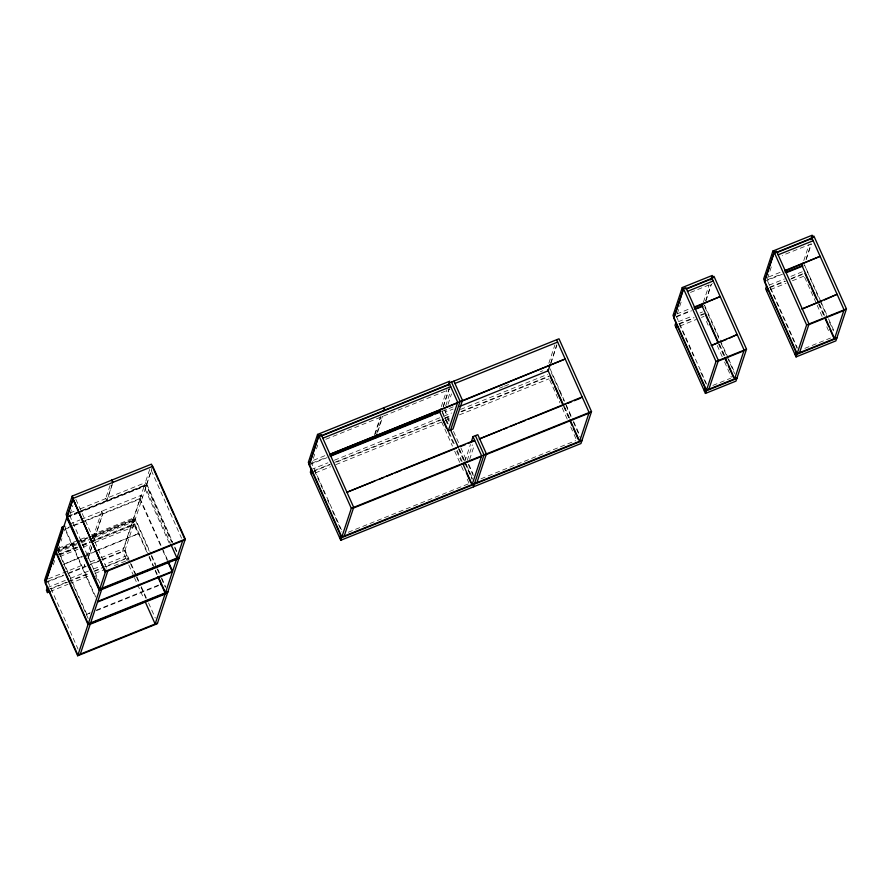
<?xml version="1.0" encoding="UTF-8"?>
<svg xmlns="http://www.w3.org/2000/svg" width="891" height="891" viewBox="0 0 891 891"><rect width="100%" height="100%" fill="white"/><g stroke="black" fill="none" stroke-linecap="round" stroke-linejoin="round"><path stroke-width="0.67" stroke-dasharray="4.46 3.34" d="M53.26 564.783L54.952 559.682M59.396 546.25L58.115 550.092L87.83 616.617M61.089 541.115L61.936 538.543M64.486 530.847L66.179 525.712M69.999 514.152L72.862 505.509M110.15 485.372L105.65 498.626L106.686 500.965L112.801 482.476M86.772 556.741L90.871 543.989M92.564 538.877L93.967 534.979L95.014 537.318L93.744 541.16M101.852 511.144L94.223 533.854L95.27 536.193L102.766 513.539M88.109 557.855L91.918 546.328M93.611 541.216L94.88 537.373L93.833 535.034M112.066 485.072L106.82 500.909L105.784 498.57M87.819 559.08L92.051 546.283M149.688 469.446L144.442 485.25L170.237 542.987M129.841 562.21L123.782 548.5L133.516 519.052L88.732 537.084M92.72 537.217L134.953 520.21L133.906 517.871L141.402 495.218L81.304 519.42M94.78 542.485L133.505 526.893L132.458 524.554L133.327 521.914M81.181 511.245L146.369 484.982L152.049 467.82M124.796 550.905L151.737 469.457M133.505 526.893L134.374 524.264L82.752 545.047M106.096 566.721L127.936 557.933L127.079 560.528L126.032 558.189L126.89 555.594L105.06 564.382M95.749 551.44L138.55 533.62L95.961 550.772M314.712 454.132L311.694 463.264L341.966 531.036M316.439 448.919L317.731 444.999M374.565 434.585L380.457 416.799M375.1 434.374L380.98 416.587M376.871 433.115L382.339 416.598M377.829 431.634L382.874 416.387M441.346 406.597L446.959 389.567M443.228 406.396L449.109 388.61M443.306 406.864L449.342 388.61M445.689 405.906L450.434 391.55M446.313 409.548L445.444 412.154L453.151 409.047M448.039 404.325L451.481 393.9M464.846 461.382L470.448 444.431M467.229 460.424L472.408 444.776M469.613 459.466L474.357 445.11M548.845 363.227L554.881 344.973M550.749 362.96L556.786 344.706M550.805 363.573L556.842 345.307M677.238 313.777L681.983 299.432M703.422 302.149L709.024 285.153M705.728 300.679L711.196 284.162M704.291 305.724L704.514 305.056L728.058 357.77M705.806 301.147L711.419 284.184M767.452 278.582L771.328 266.843M803.782 260.629L808.961 244.902M806.088 259.158L811.122 243.911L782.265 255.45M806.166 259.593L811.345 243.945M69.921 513.016L78.853 509.418M80.134 508.906L145.322 482.644L146.369 484.982M67.204 516.357L146.837 484.281L172.62 542.018M68.418 516.379L79.9 511.757M66.981 517.025L77.261 512.882M78.542 512.37L146.614 484.949L172.397 542.686M66.769 517.693L77.038 513.55M78.319 513.038L146.391 485.617L171.618 542.107M69.821 524.042L80.034 519.932M72.149 525.868L65.221 528.608L95.504 596.38M72.973 525.49L83.631 521.246M84.578 520.812L142.437 497.557L141.402 495.218M68.874 527.717L65.01 529.276L95.281 597.048M74.042 525.634L139.854 499.127L162.285 549.335M325.772 439.296L403.812 407.866M405.093 407.354L449.866 389.322M690.48 292.415L712.366 283.605M58.505 548.243L78.92 540.024M80.19 539.5L86.572 536.939M91.673 534.878L133.906 517.871M55.565 550.449L75.98 542.218M77.25 541.706L87.463 537.596M55.732 551.061L76.281 542.786M77.562 542.263L87.841 538.131M89.122 537.607L135.354 518.985L151.058 554.135M55.509 551.729L76.058 543.454M81.192 541.383L87.619 538.799M92.753 536.727L135.131 519.653L149.153 551.039M58.271 551.095L79.956 542.363M81.237 541.851L87.619 539.278M57.882 552.275L79.577 543.532M80.847 543.02L134.563 521.391L133.516 519.052M57.603 554.703L76.96 546.907M82.128 544.824L89.868 541.706M91.16 541.182L132.458 524.554M59.519 554.402L77.595 547.13M59.307 555.071L77.372 547.798M82.529 545.715L90.269 542.597M91.561 542.073L134.151 524.922L138.328 534.288M59.942 556.519L78.007 549.246M83.175 547.163L89.623 544.568M313.487 460.291L325.104 455.613M676.759 313.988L690.514 308.453M768.721 276.945L780.126 272.356M311.883 463.186L326.05 457.473M676.536 316.327L690.525 310.692M767.196 279.807L781.329 274.116M309.077 464.89L327.12 457.629M441.791 411.442L454.588 406.285M499.383 388.253L503.215 386.705M504.495 386.193L509.619 384.132M540.325 371.759L542.886 370.723M676.314 316.996L691.55 310.792M764.411 281.511L782.443 274.183M81.772 556.485L63.484 564.426L82.841 556.63M86.928 554.414L94.68 551.295M84.133 556.118L94.457 551.963M311.171 469.568L327.921 462.83M334.359 460.235L440.02 417.679M443.885 416.119L451.559 413.034M460.513 409.426L547.542 374.376M678.407 321.673L692.396 316.038M700.025 312.964L702.565 311.939M769.067 285.153L784.481 278.95M790.907 276.366L802.457 271.71M314.178 470.615L329.637 464.389M334.793 462.306L440.444 419.761M444.297 418.202L450.701 415.629M460.937 411.508L549.235 375.946M678.819 323.756L694.078 317.608M700.437 315.046L704.246 313.509M769.49 287.236L784.904 281.033M791.331 278.449L802.88 273.793M312.218 471.907L330.26 464.645M336.698 462.05L441.056 420.017M444.932 418.458L451.325 415.885M461.56 411.765L548.578 376.715M679.443 324.012L693.443 318.377M701.072 315.303L703.612 314.278M770.114 287.503L785.528 281.289M790.662 279.217L803.504 274.049M48.381 578.86L84.099 564.482L85.146 566.821M90.604 561.853L99.536 558.256M100.817 557.744L123.782 548.5M315.225 472.954L330.684 466.728M335.84 464.645L441.49 422.1M445.344 420.541L450.467 418.48M459.422 414.872L549.001 378.798M679.855 326.095L696.394 319.435M701.484 317.396L704.024 316.372M770.537 289.575L785.951 283.371M792.377 280.788L803.927 276.132M47.958 581.277L63.372 575.074M68.507 573.002L85.202 566.275M90.347 564.203L100.616 560.071M101.897 559.548L125.018 550.237L128.939 559.025M45.174 582.981L63.45 575.553M68.295 573.67L86.271 566.431M87.552 565.908L124.818 550.838M47.268 587.659L65.243 580.42M70.378 578.348L88.365 571.109M93.499 569.037L99.915 566.453M47.691 589.742L66.948 581.979M68.239 581.467L88.788 573.191M93.923 571.12L126.032 558.189M50.876 588.962L67.571 582.235M68.852 581.723L89.401 573.448M94.546 571.376L100.961 568.792M50.019 591.557L67.994 584.318M69.286 583.805L89.835 575.53M94.969 573.459L106.53 568.803M114.237 565.696L125.787 561.04M90.102 612.64L86.015 614.868L89.88 613.309M96.562 610.045L159.79 584.574M96.339 610.714L159.567 585.242M348.281 532.239L469.401 483.457M480.94 478.812L575.642 440.677M712.867 385.402L730.676 378.23M804.874 348.348L830.557 338.012M820.7 301.214L804.439 264.805L819.364 299.365M821.268 302.461L826.313 313.766M828.552 318.778L834.154 331.329M819.831 300.412L826.648 315.681M829.465 321.985L833.43 330.862M819.531 304.276L824.632 315.704M818.874 303.43L823.919 314.723M818.573 303.909L824.242 316.595M804.673 277.324L816.579 303.976M817.147 305.245L822.248 316.661M826.781 326.808L828.485 330.617M767.585 281.133L797.289 347.657M769.935 287.57L797.133 348.47M728.615 359.028L734.785 372.839M704.848 306.983L718.87 338.357M721.031 343.191L726.7 355.888M727.268 357.157L734.63 373.652M719.605 344.527L724.706 355.943M718.948 343.67L724.55 356.222M718.636 344.16L724.305 356.845M706.452 321.384L708.145 325.182M717.21 345.485L722.311 356.901M724.583 361.98L731.377 377.205M676.38 316.383L706.652 384.166M679.298 324.079L693.465 355.799M700.827 372.293L705.928 383.709M550.07 368.74L573.058 420.196M573.615 421.454L579.785 435.265M551.529 373.173L559.793 391.661M559.938 391.995L563.858 400.783M566.019 405.628L571.153 417.099M573.392 422.111L580.754 438.606M564.593 406.953L569.694 418.369M563.936 406.096L569.549 418.647M563.635 406.586L569.304 419.271M549.736 380L559.938 402.843M562.21 407.911L567.311 419.338M570.708 426.945L573.548 433.293M574.105 434.563L576.377 439.631M444.397 409.815L449.231 420.641M468.866 464.579L473.154 474.201M449.019 421.309L447.315 417.5L446.458 420.095L448.162 423.904M453.552 431.456L460.346 446.681M460.914 447.95L466.015 459.377M468.287 464.445L473.388 475.861M459.489 449.287L465.726 463.242M466.294 464.512L471.963 477.197M442.014 410.773L448.184 424.584M458.832 448.429L464.434 460.981M465.002 462.24L472.386 478.768M442.348 412.7L447.761 424.807M458.531 448.919L472.13 479.369M449.164 432.48L454.833 445.166M457.105 450.245L462.206 461.661M448.206 432.113L454.443 446.068M456.704 451.147L461.237 461.293M441.68 422.022L452.45 446.135M454.711 451.202L460.948 465.158M461.516 466.427L464.345 472.776M467.185 479.124L468.878 482.922M314.601 470.949L322.542 488.714M323.11 489.983L324.803 493.792M327.643 500.129L329.336 503.938M332.176 510.287L341.81 531.849M151.281 470.459L181.564 538.242M174.87 547.041L177.109 552.064M174.647 547.709L176.886 552.732M169.234 543.065L144.008 486.586L132.971 519.954L148.663 555.093M140.076 498.459L167.541 559.96M162.841 550.593L167.33 560.628M151.615 555.394L155.535 564.17M157.785 569.193L161.148 576.722M161.705 577.981L165.626 586.768M151.392 556.062L156.437 567.355M156.994 568.614L160.926 577.39M161.483 578.649L165.414 587.436M149.22 556.352L154.834 568.904M155.39 570.162L157.64 575.174M146.759 551.997L132.748 520.622L122.635 551.206L126.555 559.994M149.009 557.02L152.929 565.807M155.168 570.83L156.849 574.595M131.189 564.048L136.234 575.341M136.791 576.6L140.722 585.387M141.279 586.646L146.324 597.939M148.563 602.962L155.29 618.02M130.409 563.457L136.011 576.009M136.568 577.268L138.818 582.291M141.056 587.314L146.102 598.607M128.794 565.005L133.839 576.31M134.407 577.557L143.93 598.897M101.719 511.2L102.899 513.483L95.404 536.137L94.357 533.798M75.88 499.35L106.708 568.38M69.598 515.388L99.87 583.171M95.504 575.72L98.311 582.001M84.233 564.426L85.28 566.765M57.893 550.761L88.176 618.543M47.78 581.344L78.052 649.127"/><path stroke-width="1.34" d="M72.216 496.064L66.101 514.553L67.148 516.891L73.251 498.403L72.216 496.064L151.437 464.155L152.484 466.505M64.72 526.102L62.17 527.127L54.674 549.78L88.031 624.524L167.653 592.459M77.695 655.776L105.45 571.855L72.928 499.06L45.174 582.981L77.695 655.776L157.317 623.711L185.295 539.122L152.773 466.316L72.884 498.492L105.183 571.966L185.072 539.79M45.597 582.747L55.331 553.3L54.284 550.961L44.55 580.409L77.907 655.108L157.54 623.043M55.721 552.119L62.793 530.724M47.268 587.659L46.399 590.254L47.446 592.593L50.019 591.557M47.446 592.593L48.303 589.998M105.183 571.966L72.884 498.492M80.301 654.15L90.414 623.566M90.637 622.898L101.674 589.53M102.109 588.194L107.833 570.897M160.859 584.73L161.082 584.062M176.518 559.381L165.481 592.749L158.197 576.432M182.677 540.748L176.964 558.044L170.794 544.234M317.564 434.418L308.331 462.373L309.366 464.712L318.61 436.757L317.564 434.418L383.397 407.911L384.433 410.25L318.61 436.757M344.204 536.059L353.694 507.369L321.183 434.574L318.789 435.532L309.077 464.89L341.598 537.696L581.801 440.956M311.171 469.568L310.313 472.174L340.741 540.291L580.943 443.551L591.513 411.586L558.991 338.792L449.109 383.041L448.251 385.658M311.36 474.513L312.218 471.907M339.694 537.952L340.551 535.346M340.741 540.291L351.31 508.327L318.789 435.532M375.2 438.205L376.035 435.654M375.724 437.982L376.982 434.173M440.488 409.125L439.619 411.742L448.218 430.977L452.996 429.05L462.485 400.36L453.887 381.125M448.218 430.977L457.707 402.286L449.109 383.041M450.601 430.019L460.09 401.329L451.503 382.083M464.411 462.685L463.543 465.302L472.141 484.537L481.63 455.847L473.032 436.601L477.81 434.685L486.408 453.92L476.919 482.61M471.306 441.825L473.032 436.601M473.444 486.842L484.013 454.889L475.426 435.643M550.315 364.263L548.165 370.79L459.567 406.463M581.934 397.62L582.157 396.952L479.213 438.985L501.043 430.197M713.29 277.803L712.254 275.464L682.261 287.548L673.017 315.492L706.507 390.147L737.035 377.851M708.891 389.189L718.38 360.499L685.87 287.693L683.475 288.662L673.774 318.02L706.285 390.815L736.812 378.519M674.064 317.831L683.297 289.887L682.261 287.548M675.857 322.698L674.999 325.293L705.427 393.421L735.955 381.125L746.524 349.161L714.003 276.366L711.608 277.324L710.751 279.93M676.046 327.632L676.904 325.037M702.988 303.408L702.119 306.014L718.38 342.422M711.196 345.563L737.158 334.526L729.217 338.302M704.38 391.071L705.238 388.476M705.427 393.421L715.996 361.456L683.475 288.662M813.227 237.563L812.18 235.224L772.898 251.039L763.654 278.994L797.144 353.649L836.961 337.611M799.539 352.68L809.028 323.99L776.507 251.195L774.123 252.153L764.411 281.511L796.922 354.317L836.738 338.279M764.701 281.333L773.945 253.378L772.898 251.039M766.505 286.189L765.636 288.795L796.064 356.912L835.881 340.874L846.45 308.921L813.928 236.115L811.545 237.084L810.676 239.69M766.683 291.134L767.541 288.528M802.914 263.168L802.056 265.774L818.317 302.172M801.833 309.054L837.095 294.275L824.364 299.989M795.017 354.573L795.886 351.967M796.064 356.912L806.633 324.948L774.123 252.153M449.743 381.192L383.921 407.699L384.968 410.038L449.498 384.043M685.803 288.884L712.043 278.315M773.945 253.378L811.957 238.075M321.762 435.866L449.688 384.344M686.449 288.996L712.199 278.627M777.086 252.487L812.124 238.376M454.933 383.464L557.655 342.088M322.809 438.205L450.735 386.683M687.496 291.335L713.234 280.966M778.133 254.826L813.171 240.726M457.484 402.955L329.547 454.477L565.206 358.995L462.262 401.028M329.915 455.925L440.722 411.297M694.334 309.155L701.974 306.081M785.183 272.568L801.878 265.841M331.307 455.869L432.77 415.072M435.098 414.07L439.218 412.477M696.55 308.776L703.021 306.237M787.533 272.201L802.936 265.997M105.405 571.298L185.295 539.122M179.347 557.087L99.725 589.151L67.204 516.357M179.124 557.755L99.502 589.82L66.981 517.025M178.913 558.423L99.28 590.488L66.769 517.693M474.658 440.243L346.51 492.433L374.654 481.107M379.766 479.046L383.609 477.498M386.171 476.462L392.563 473.889M395.125 472.854L401.518 470.281M404.08 469.256L456.526 448.128M460.369 446.58L465.481 444.52M468.042 443.495L474.435 440.911M503.615 429.161L507.469 427.613M510.031 426.577L516.457 423.993M519.019 422.958L525.445 420.374M528.007 419.338L565.239 404.347M567.812 403.311L571.666 401.763M574.227 400.727L580.654 398.143M712.488 345.04L717.634 342.968M720.206 341.932L726.644 339.337M803.092 308.553L821.858 300.991M97.743 601.403L172.587 571.265L168.109 561.219M97.52 602.071L172.375 571.933L167.887 561.887M351.31 508.327L591.513 411.586M715.996 361.456L746.524 349.161M806.633 324.948L846.45 308.921M353.471 508.037L481.407 456.515M486.185 454.588L588.906 413.224M718.168 361.167L743.907 350.798M808.805 324.658L843.844 310.547M167.876 591.791L88.242 623.856L55.732 551.061M90.191 624.235L165.047 594.085M582.023 440.288L341.821 537.028L309.3 464.222M811.545 237.084L844.067 309.879L834.577 338.569L825.044 317.229M804.974 273.459L810.075 284.875M811.2 287.414L816.301 298.841M825.367 319.134L828.775 326.752M829.911 329.291L833.308 336.898M711.608 277.324L744.13 350.13L734.641 378.82L725.107 357.48M705.037 313.71L708.434 321.317M709.57 323.856L718.079 342.89M724.873 358.115L727.145 363.194M728.27 365.722L733.371 377.149M556.608 339.749L589.129 412.555L579.64 441.245L570.106 419.906M547.675 369.698L563.379 404.848M550.037 376.136L553.434 383.743M554.57 386.282L563.067 405.316M569.872 420.541L572.133 425.62M573.269 428.159L578.37 439.575M450.423 429.607L458.275 447.171M442.537 419.427L446.502 428.304M466.338 472.72L470.871 482.866M152.55 466.984L158.721 480.795M159.845 483.301L173.856 514.686M174.981 517.192L184.515 538.532M157.974 577.101L165.258 593.417L155.145 624.001L145.055 601.414M111.887 480.082L112.934 482.432M111.754 480.138L112.801 482.476M62.17 527.127L63.216 529.466M694.457 306.938L694.245 307.607L720.206 296.569L694.457 306.938M785.105 270.43L784.882 271.098L820.143 256.318L785.105 270.43"/></g></svg>
